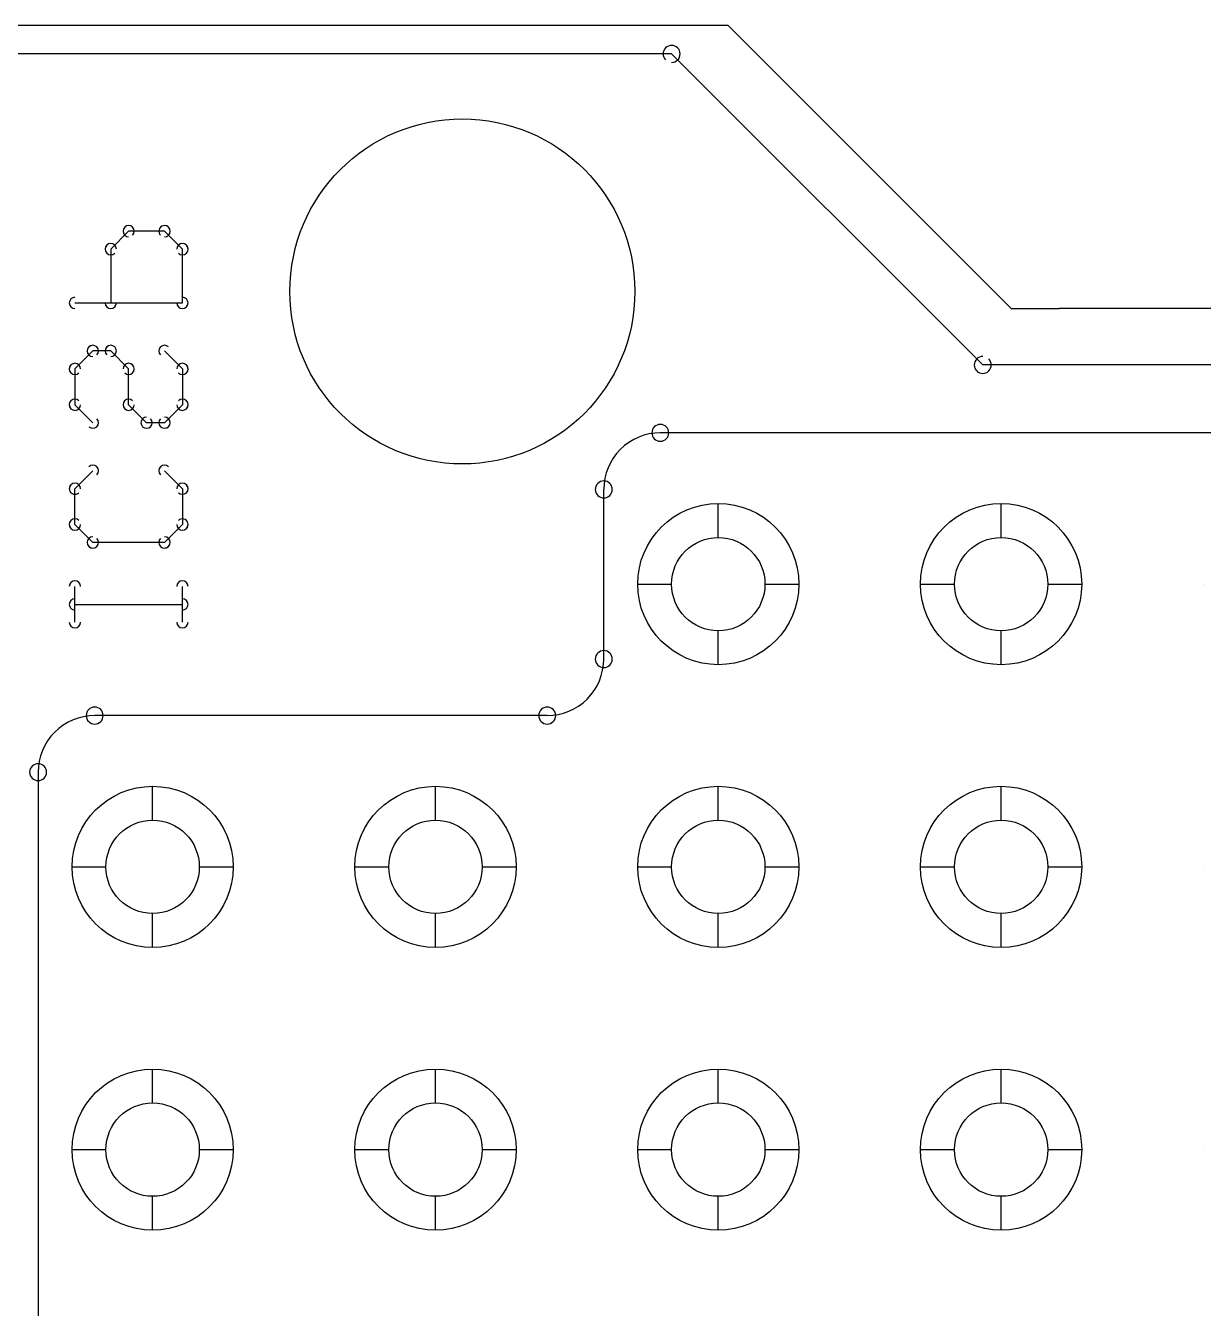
# Model space of a CAD drawing. Header units: inches. Extents: x 0 to 2.1, y -0.07 to 2.7.
# Drawn here: x 1.2516 to 1.668, y 2.2464 to 2.7 of the extents above; entities that cross this region are included whole.
import ezdxf

# ---------------------------------------------------------------- set-up
doc = ezdxf.new("R2010")
doc.units = ezdxf.units.IN
doc.header["$LTSCALE"] = 0.0393700787401575
doc.header["$MEASUREMENT"] = 0
for name, color, linetype, true_color in [('freetronics11$pads', 30, 'Continuous', 0xff7f00), ('freetronics11$pcb', 96, 'Continuous', 0x007f00), ('freetronics11$screen', 52, 'Continuous', 0xd7d71f)]:
    doc.layers.add(name, color=color, linetype=linetype, true_color=true_color)

msp = doc.modelspace()

# ---------------------------------------------------------------- linework, layer by layer
at = {"layer": 'freetronics11$pads'}
for p, q in [((1.4965, 2.531000000000001, -0.064), (1.4965, 2.531000000000001, 0.001)), ((1.4965, 2.519, -0.064), (1.4965, 2.531000000000001, -0.064)), ((1.4965, 2.519, 0.001), (1.4965, 2.531000000000001, 0.001)), ((1.5965, 2.531000000000001, -0.064), (1.5965, 2.531000000000001, 0.001)), ((1.5965, 2.519, -0.064), (1.5965, 2.531000000000001, -0.064)), ((1.5965, 2.519, 0.001), (1.5965, 2.531000000000001, 0.001)), ((1.4965, 2.519, -0.064), (1.4965, 2.519, 0.001)), ((1.5965, 2.519, -0.064), (1.5965, 2.519, 0.001)), ((1.468, 2.502500000000001, -0.064), (1.48, 2.502500000000001, -0.064)), ((1.467999999999998, 2.502500000000006, -0.064), (1.467999999999998, 2.502500000000006, 0.001)), ((1.468, 2.502500000000001, 0.001), (1.48, 2.502500000000001, 0.001)), ((1.48, 2.502499999999995, -0.064), (1.48, 2.502499999999995, 0.001)), ((1.513, 2.502500000000001, -0.064), (1.525, 2.502500000000001, -0.064)), ((1.513, 2.502499999999995, -0.064), (1.513, 2.502499999999995, 0.001)), ((1.513, 2.502500000000001, 0.001), (1.525, 2.502500000000001, 0.001)), ((1.524999999999998, 2.502500000000006, -0.064), (1.524999999999998, 2.502500000000006, 0.001)), ((1.568, 2.502500000000001, -0.064), (1.58, 2.502500000000001, -0.064)), ((1.568000000000001, 2.502500000000006, -0.064), (1.568000000000001, 2.502500000000006, 0.001)), ((1.568, 2.502500000000001, 0.001), (1.58, 2.502500000000001, 0.001)), ((1.58, 2.502499999999995, -0.064), (1.58, 2.502499999999995, 0.001)), ((1.613, 2.502500000000001, -0.064), (1.625, 2.502500000000001, -0.064)), ((1.613, 2.502499999999995, -0.064), (1.613, 2.502499999999995, 0.001)), ((1.613, 2.502500000000001, 0.001), (1.625, 2.502500000000001, 0.001)), ((1.625000000000001, 2.502500000000006, -0.064), (1.625000000000001, 2.502500000000006, 0.001)), ((1.667999999999998, 2.502500000000006, -0.064), (1.667999999999998, 2.502500000000006, 0.001)), ((1.4965, 2.474000000000001, -0.064), (1.4965, 2.486, -0.064)), ((1.4965, 2.485999999999995, -0.064), (1.4965, 2.485999999999995, 0.001)), ((1.4965, 2.474000000000001, 0.001), (1.4965, 2.486, 0.001)), ((1.5965, 2.474000000000001, -0.064), (1.5965, 2.486, -0.064)), ((1.5965, 2.485999999999995, -0.064), (1.5965, 2.485999999999995, 0.001)), ((1.5965, 2.474000000000001, 0.001), (1.5965, 2.486, 0.001)), ((1.496499999999998, 2.474000000000006, -0.064), (1.496499999999998, 2.474000000000006, 0.001)), ((1.596500000000001, 2.474000000000006, -0.064), (1.596500000000001, 2.474000000000006, 0.001)), ((1.2965, 2.431000000000001, -0.064), (1.2965, 2.431000000000001, 0.001)), ((1.2965, 2.419, -0.064), (1.2965, 2.431000000000001, -0.064)), ((1.2965, 2.419, 0.001), (1.2965, 2.431000000000001, 0.001)), ((1.3965, 2.431000000000001, -0.064), (1.3965, 2.431000000000001, 0.001)), ((1.3965, 2.419, -0.064), (1.3965, 2.431000000000001, -0.064)), ((1.3965, 2.419, 0.001), (1.3965, 2.431000000000001, 0.001)), ((1.4965, 2.431000000000001, -0.064), (1.4965, 2.431000000000001, 0.001)), ((1.4965, 2.419, -0.064), (1.4965, 2.431000000000001, -0.064)), ((1.4965, 2.419, 0.001), (1.4965, 2.431000000000001, 0.001)), ((1.5965, 2.431000000000001, -0.064), (1.5965, 2.431000000000001, 0.001)), ((1.5965, 2.419, -0.064), (1.5965, 2.431000000000001, -0.064)), ((1.5965, 2.419, 0.001), (1.5965, 2.431000000000001, 0.001)), ((1.2965, 2.419, -0.064), (1.2965, 2.419, 0.001)), ((1.3965, 2.419, -0.064), (1.3965, 2.419, 0.001)), ((1.4965, 2.419, -0.064), (1.4965, 2.419, 0.001)), ((1.5965, 2.419, -0.064), (1.5965, 2.419, 0.001)), ((1.268, 2.402500000000001, -0.064), (1.28, 2.402500000000001, -0.064)), ((1.267999999999998, 2.402500000000001, -0.064), (1.267999999999998, 2.402500000000001, 0.001)), ((1.268, 2.402500000000001, 0.001), (1.28, 2.402500000000001, 0.001)), ((1.280000000000002, 2.4025, -0.064), (1.280000000000002, 2.4025, 0.001)), ((1.313, 2.402500000000001, -0.064), (1.325, 2.402500000000001, -0.064)), ((1.313000000000001, 2.4025, -0.064), (1.313000000000001, 2.4025, 0.001)), ((1.313, 2.402500000000001, 0.001), (1.325, 2.402500000000001, 0.001)), ((1.324999999999998, 2.402500000000001, -0.064), (1.324999999999998, 2.402500000000001, 0.001)), ((1.367999999999999, 2.402500000000001, -0.064), (1.38, 2.402500000000001, -0.064)), ((1.368000000000001, 2.402500000000001, -0.064), (1.368000000000001, 2.402500000000001, 0.001)), ((1.367999999999999, 2.402500000000001, 0.001), (1.38, 2.402500000000001, 0.001)), ((1.379999999999999, 2.4025, -0.064), (1.379999999999999, 2.4025, 0.001)), ((1.413, 2.402500000000001, -0.064), (1.425, 2.402500000000001, -0.064)), ((1.412999999999998, 2.4025, -0.064), (1.412999999999998, 2.4025, 0.001)), ((1.413, 2.402500000000001, 0.001), (1.425, 2.402500000000001, 0.001)), ((1.425000000000001, 2.402500000000001, -0.064), (1.425000000000001, 2.402500000000001, 0.001)), ((1.468, 2.402500000000001, -0.064), (1.48, 2.402500000000001, -0.064)), ((1.467999999999998, 2.402500000000001, -0.064), (1.467999999999998, 2.402500000000001, 0.001)), ((1.468, 2.402500000000001, 0.001), (1.48, 2.402500000000001, 0.001)), ((1.48, 2.4025, -0.064), (1.48, 2.4025, 0.001)), ((1.513, 2.402500000000001, -0.064), (1.525, 2.402500000000001, -0.064)), ((1.513, 2.4025, -0.064), (1.513, 2.4025, 0.001)), ((1.513, 2.402500000000001, 0.001), (1.525, 2.402500000000001, 0.001)), ((1.524999999999998, 2.402500000000001, -0.064), (1.524999999999998, 2.402500000000001, 0.001)), ((1.568, 2.402500000000001, -0.064), (1.58, 2.402500000000001, -0.064)), ((1.568000000000001, 2.402500000000001, -0.064), (1.568000000000001, 2.402500000000001, 0.001)), ((1.568, 2.402500000000001, 0.001), (1.58, 2.402500000000001, 0.001)), ((1.58, 2.4025, -0.064), (1.58, 2.4025, 0.001)), ((1.613, 2.402500000000001, -0.064), (1.625, 2.402500000000001, -0.064)), ((1.613, 2.4025, -0.064), (1.613, 2.4025, 0.001)), ((1.613, 2.402500000000001, 0.001), (1.625, 2.402500000000001, 0.001)), ((1.625000000000001, 2.402500000000001, -0.064), (1.625000000000001, 2.402500000000001, 0.001)), ((1.667999999999998, 2.402500000000001, -0.064), (1.667999999999998, 2.402500000000001, 0.001)), ((1.2965, 2.374000000000001, -0.064), (1.2965, 2.386, -0.064)), ((1.296500000000002, 2.386, -0.064), (1.296500000000002, 2.386, 0.001)), ((1.2965, 2.374000000000001, 0.001), (1.2965, 2.386, 0.001)), ((1.3965, 2.374000000000001, -0.064), (1.3965, 2.386, -0.064)), ((1.396499999999999, 2.386, -0.064), (1.396499999999999, 2.386, 0.001)), ((1.3965, 2.374000000000001, 0.001), (1.3965, 2.386, 0.001)), ((1.4965, 2.374000000000001, -0.064), (1.4965, 2.385999999999999, -0.064)), ((1.4965, 2.386, -0.064), (1.4965, 2.386, 0.001)), ((1.4965, 2.374000000000001, 0.001), (1.4965, 2.385999999999999, 0.001)), ((1.5965, 2.374000000000001, -0.064), (1.5965, 2.385999999999999, -0.064)), ((1.5965, 2.386, -0.064), (1.5965, 2.386, 0.001)), ((1.5965, 2.374000000000001, 0.001), (1.5965, 2.385999999999999, 0.001)), ((1.296499999999998, 2.374000000000001, -0.064), (1.296499999999998, 2.374000000000001, 0.001)), ((1.396500000000001, 2.374000000000001, -0.064), (1.396500000000001, 2.374000000000001, 0.001)), ((1.496499999999998, 2.374000000000001, -0.064), (1.496499999999998, 2.374000000000001, 0.001)), ((1.596500000000001, 2.374000000000001, -0.064), (1.596500000000001, 2.374000000000001, 0.001)), ((1.2965, 2.331000000000001, -0.064), (1.2965, 2.331000000000001, 0.001)), ((1.2965, 2.319, -0.064), (1.2965, 2.331000000000001, -0.064)), ((1.2965, 2.319, 0.001), (1.2965, 2.331000000000001, 0.001)), ((1.3965, 2.331000000000001, -0.064), (1.3965, 2.331000000000001, 0.001)), ((1.3965, 2.319, -0.064), (1.3965, 2.331000000000001, -0.064)), ((1.3965, 2.319, 0.001), (1.3965, 2.331000000000001, 0.001)), ((1.4965, 2.331000000000001, -0.064), (1.4965, 2.331000000000001, 0.001)), ((1.4965, 2.319, -0.064), (1.4965, 2.331000000000001, -0.064)), ((1.4965, 2.319, 0.001), (1.4965, 2.331000000000001, 0.001)), ((1.5965, 2.331000000000001, -0.064), (1.5965, 2.331000000000001, 0.001)), ((1.5965, 2.319, -0.064), (1.5965, 2.331000000000001, -0.064)), ((1.5965, 2.319, 0.001), (1.5965, 2.331000000000001, 0.001)), ((1.2965, 2.319, -0.064), (1.2965, 2.319, 0.001)), ((1.3965, 2.319, -0.064), (1.3965, 2.319, 0.001)), ((1.4965, 2.319, -0.064), (1.4965, 2.319, 0.001)), ((1.5965, 2.319, -0.064), (1.5965, 2.319, 0.001)), ((1.268, 2.302500000000001, -0.064), (1.28, 2.302500000000001, -0.064)), ((1.267999999999998, 2.302499999999996, -0.064), (1.267999999999998, 2.302499999999996, 0.001)), ((1.268, 2.302500000000001, 0.001), (1.28, 2.302500000000001, 0.001)), ((1.280000000000002, 2.3025, -0.064), (1.280000000000002, 2.3025, 0.001)), ((1.313, 2.302500000000001, -0.064), (1.324999999999999, 2.302500000000001, -0.064)), ((1.313000000000001, 2.3025, -0.064), (1.313000000000001, 2.3025, 0.001)), ((1.313, 2.302500000000001, 0.001), (1.324999999999999, 2.302500000000001, 0.001)), ((1.324999999999998, 2.302499999999996, -0.064), (1.324999999999998, 2.302499999999996, 0.001)), ((1.368, 2.302500000000001, -0.064), (1.38, 2.302500000000001, -0.064)), ((1.368000000000001, 2.302499999999996, -0.064), (1.368000000000001, 2.302499999999996, 0.001)), ((1.368, 2.302500000000001, 0.001), (1.38, 2.302500000000001, 0.001)), ((1.379999999999999, 2.3025, -0.064), (1.379999999999999, 2.3025, 0.001)), ((1.413, 2.302500000000001, -0.064), (1.425, 2.302500000000001, -0.064)), ((1.412999999999998, 2.3025, -0.064), (1.412999999999998, 2.3025, 0.001)), ((1.413, 2.302500000000001, 0.001), (1.425, 2.302500000000001, 0.001)), ((1.425000000000001, 2.302499999999996, -0.064), (1.425000000000001, 2.302499999999996, 0.001)), ((1.468, 2.302500000000001, -0.064), (1.48, 2.302500000000001, -0.064)), ((1.467999999999998, 2.302499999999996, -0.064), (1.467999999999998, 2.302499999999996, 0.001)), ((1.468, 2.302500000000001, 0.001), (1.48, 2.302500000000001, 0.001)), ((1.48, 2.3025, -0.064), (1.48, 2.3025, 0.001)), ((1.513, 2.302500000000001, -0.064), (1.525, 2.302500000000001, -0.064)), ((1.513, 2.3025, -0.064), (1.513, 2.3025, 0.001)), ((1.513, 2.302500000000001, 0.001), (1.525, 2.302500000000001, 0.001)), ((1.524999999999998, 2.302499999999996, -0.064), (1.524999999999998, 2.302499999999996, 0.001)), ((1.568, 2.302500000000001, -0.064), (1.58, 2.302500000000001, -0.064)), ((1.568000000000001, 2.302499999999996, -0.064), (1.568000000000001, 2.302499999999996, 0.001)), ((1.568, 2.302500000000001, 0.001), (1.58, 2.302500000000001, 0.001)), ((1.58, 2.3025, -0.064), (1.58, 2.3025, 0.001)), ((1.613, 2.302500000000001, -0.064), (1.625, 2.302500000000001, -0.064)), ((1.613, 2.3025, -0.064), (1.613, 2.3025, 0.001)), ((1.613, 2.302500000000001, 0.001), (1.625, 2.302500000000001, 0.001)), ((1.625000000000001, 2.302499999999996, -0.064), (1.625000000000001, 2.302499999999996, 0.001)), ((1.667999999999998, 2.302499999999996, -0.064), (1.667999999999998, 2.302499999999996, 0.001)), ((1.2965, 2.274000000000001, -0.064), (1.2965, 2.286, -0.064)), ((1.296500000000002, 2.286, -0.064), (1.296500000000002, 2.286, 0.001)), ((1.2965, 2.274000000000001, 0.001), (1.2965, 2.286, 0.001)), ((1.3965, 2.274000000000001, -0.064), (1.3965, 2.286, -0.064)), ((1.396499999999999, 2.286, -0.064), (1.396499999999999, 2.286, 0.001)), ((1.3965, 2.274000000000001, 0.001), (1.3965, 2.286, 0.001)), ((1.4965, 2.274000000000001, -0.064), (1.4965, 2.286, -0.064)), ((1.4965, 2.286, -0.064), (1.4965, 2.286, 0.001)), ((1.4965, 2.274000000000001, 0.001), (1.4965, 2.286, 0.001)), ((1.5965, 2.274000000000001, -0.064), (1.5965, 2.286, -0.064)), ((1.5965, 2.286, -0.064), (1.5965, 2.286, 0.001)), ((1.5965, 2.274000000000001, 0.001), (1.5965, 2.286, 0.001)), ((1.296499999999998, 2.273999999999996, -0.064), (1.296499999999998, 2.273999999999996, 0.001)), ((1.396500000000001, 2.273999999999996, -0.064), (1.396500000000001, 2.273999999999996, 0.001)), ((1.496499999999998, 2.273999999999996, -0.064), (1.496499999999998, 2.273999999999996, 0.001)), ((1.596500000000001, 2.273999999999996, -0.064), (1.596500000000001, 2.273999999999996, 0.001))]:
    msp.add_line(p, q, dxfattribs=at)
for centre, radius in [((1.496499999999999, 2.502500000000001, -0.064), 0.0285000000000002), ((1.496499999999999, 2.502500000000001, 0.001), 0.0285000000000002), ((1.496499999999998, 2.502500000000007, -0.0315), 0.0284999999999997), ((1.5965, 2.502500000000001, -0.064), 0.0285000000000002), ((1.5965, 2.502500000000001, 0.001), 0.0285000000000002), ((1.596500000000002, 2.502500000000006, -0.0315), 0.0285000000000002), ((1.4965, 2.5025, -0.064), 0.0164999999999997), ((1.4965, 2.5025, 0.001), 0.0164999999999997), ((1.496499999999999, 2.502499999999995, -0.0315), 0.0165000000000006), ((1.5965, 2.5025, -0.064), 0.0165000000000002), ((1.5965, 2.5025, 0.001), 0.0165000000000002), ((1.5965, 2.502499999999995, -0.0315), 0.0165000000000002), ((1.2965, 2.402500000000001, -0.064), 0.0285000000000002), ((1.2965, 2.402500000000001, 0.001), 0.0285000000000002), ((1.296499999999998, 2.402500000000001, -0.0315), 0.0285000000000006), ((1.396499999999999, 2.402500000000001, -0.064), 0.0285000000000002), ((1.396499999999999, 2.402500000000001, 0.001), 0.0285000000000002), ((1.396500000000002, 2.402500000000001, -0.0315), 0.0285000000000006), ((1.4965, 2.402500000000001, -0.064), 0.0285000000000002), ((1.4965, 2.402500000000001, 0.001), 0.0285000000000002), ((1.496499999999998, 2.402500000000001, -0.0315), 0.0285000000000002), ((1.5965, 2.402500000000001, -0.064), 0.0285000000000002), ((1.5965, 2.402500000000001, 0.001), 0.0285000000000002), ((1.596500000000001, 2.402500000000001, -0.0315), 0.0285000000000002), ((1.2965, 2.4025, -0.064), 0.0165000000000002), ((1.2965, 2.4025, 0.001), 0.0165000000000002), ((1.296500000000001, 2.4025, -0.0315), 0.0165000000000002), ((1.396500000000001, 2.4025, -0.064), 0.0165000000000002), ((1.396500000000001, 2.4025, 0.001), 0.0165000000000002), ((1.396499999999998, 2.4025, -0.0315), 0.0165000000000002), ((1.4965, 2.402499999999999, -0.064), 0.0165000000000006), ((1.4965, 2.402499999999999, 0.001), 0.0165000000000006), ((1.496499999999999, 2.4025, -0.0315), 0.0165000000000002), ((1.5965, 2.4025, -0.064), 0.0165000000000002), ((1.5965, 2.4025, 0.001), 0.0165000000000002), ((1.5965, 2.4025, -0.0315), 0.0165000000000002), ((1.2965, 2.302500000000001, -0.064), 0.0285000000000002), ((1.2965, 2.302500000000001, 0.001), 0.0285000000000002), ((1.296499999999998, 2.302499999999996, -0.0315), 0.0285000000000006), ((1.396499999999999, 2.302500000000001, -0.064), 0.0285000000000002), ((1.396499999999999, 2.302500000000001, 0.001), 0.0285000000000002), ((1.396500000000002, 2.302499999999996, -0.0315), 0.0285000000000006), ((1.496499999999999, 2.302500000000001, -0.064), 0.0285000000000002), ((1.496499999999999, 2.302500000000001, 0.001), 0.0285000000000002), ((1.496499999999998, 2.302499999999996, -0.0315), 0.0285000000000002), ((1.5965, 2.302500000000001, -0.064), 0.0285000000000002), ((1.5965, 2.302500000000001, 0.001), 0.0285000000000002), ((1.596500000000002, 2.302499999999996, -0.0315), 0.0285000000000002), ((1.2965, 2.3025, -0.064), 0.0165000000000002), ((1.2965, 2.3025, 0.001), 0.0165000000000002), ((1.296500000000001, 2.3025, -0.0315), 0.0165000000000002), ((1.396500000000001, 2.3025, -0.064), 0.0165000000000002), ((1.396500000000001, 2.3025, 0.001), 0.0165000000000002), ((1.396499999999998, 2.3025, -0.0315), 0.0165000000000002), ((1.4965, 2.3025, -0.064), 0.0165000000000002), ((1.4965, 2.3025, 0.001), 0.0165000000000002), ((1.496499999999999, 2.3025, -0.0315), 0.0165000000000002), ((1.5965, 2.302499999999999, -0.064), 0.0165000000000011), ((1.5965, 2.302499999999999, 0.001), 0.0165000000000011), ((1.5965, 2.3025, -0.0315), 0.0165000000000002)]:
    msp.add_circle(centre, radius, dxfattribs=at)
at = {"layer": 'freetronics11$pcb'}
for p, q in [((1.5, 2.7, -0.063), (0.1999999999999997, 2.7, -0.063)), ((1.5, 2.7), (0.1999999999999997, 2.7)), ((1.5, 2.7, -0.063), (1.5, 2.7)), ((1.5, 2.7, -0.063), (1.6, 2.600000000000001, -0.063)), ((1.5, 2.7), (1.6, 2.600000000000001)), ((1.406, 2.667, -0.063), (1.406, 2.667)), ((1.6, 2.600000000000001, -0.063), (1.617, 2.6, -0.063)), ((1.6, 2.600000000000001), (1.617, 2.6)), ((1.6, 2.600000000000001, -0.063), (1.6, 2.600000000000001)), ((1.617, 2.6, -0.063), (1.617, 2.6)), ((2.000000000000001, 2.600000000000001, -0.063), (1.617, 2.6, -0.063)), ((2.000000000000001, 2.600000000000001), (1.617, 2.6)), ((1.4965, 2.531000000000001, -0.064), (1.4965, 2.531000000000001)), ((1.5965, 2.531000000000001, -0.064), (1.5965, 2.531000000000001)), ((1.2965, 2.431000000000001, -0.064), (1.2965, 2.431000000000001)), ((1.3965, 2.431000000000001, -0.064), (1.3965, 2.431000000000001)), ((1.4965, 2.431000000000001, -0.064), (1.4965, 2.431000000000001)), ((1.5965, 2.431000000000001, -0.064), (1.5965, 2.431000000000001)), ((1.2965, 2.331000000000001, -0.064), (1.2965, 2.331000000000001)), ((1.3965, 2.331000000000001, -0.064), (1.3965, 2.331000000000001)), ((1.4965, 2.331000000000001, -0.064), (1.4965, 2.331000000000001)), ((1.5965, 2.331000000000001, -0.064), (1.5965, 2.331000000000001))]:
    msp.add_line(p, q, dxfattribs=at)
for centre, radius in [((1.406, 2.606, -0.063), 0.0609999999999999), ((1.406, 2.606), 0.0609999999999999), ((1.496499999999999, 2.502500000000001, -0.064), 0.0285000000000002), ((1.496499999999999, 2.502500000000001), 0.0285000000000002), ((1.5965, 2.502500000000001, -0.064), 0.0285000000000002), ((1.5965, 2.502500000000001), 0.0285000000000002), ((1.2965, 2.402500000000001, -0.064), 0.0285000000000002), ((1.2965, 2.402500000000001), 0.0285000000000002), ((1.396499999999999, 2.402500000000001, -0.064), 0.0285000000000002), ((1.396499999999999, 2.402500000000001), 0.0285000000000002), ((1.4965, 2.402500000000001, -0.064), 0.0285000000000002), ((1.4965, 2.402500000000001), 0.0285000000000002), ((1.5965, 2.402500000000001, -0.064), 0.0285000000000002), ((1.5965, 2.402500000000001), 0.0285000000000002), ((1.2965, 2.302500000000001, -0.064), 0.0285000000000002), ((1.2965, 2.302500000000001), 0.0285000000000002), ((1.396499999999999, 2.302500000000001, -0.064), 0.0285000000000002), ((1.396499999999999, 2.302500000000001), 0.0285000000000002), ((1.496499999999999, 2.302500000000001, -0.064), 0.0285000000000002), ((1.496499999999999, 2.302500000000001), 0.0285000000000002), ((1.5965, 2.302500000000001, -0.064), 0.0285000000000002), ((1.5965, 2.302500000000001), 0.0285000000000002)]:
    msp.add_circle(centre, radius, dxfattribs=at)
at = {"layer": 'freetronics11$screen'}
for p, q in [((1.48, 2.69, -0.0642037024644965), (0.9300000000000002, 2.69, -0.0642037024644965)), ((1.59, 2.58, -0.0642037024644965), (1.48, 2.69, -0.0642037024644965)), ((1.288016, 2.627305, -0.0642037024644965), (1.281677, 2.620966, -0.0642037024644965)), ((1.300694, 2.627305, -0.0642037024644965), (1.288016, 2.627305, -0.0642037024644965)), ((1.307032, 2.620966, -0.0642037024644965), (1.300694, 2.627305, -0.0642037024644965)), ((1.281677, 2.620966, -0.0642037024644965), (1.281677, 2.60195, -0.0642037024644965)), ((1.307032, 2.60195, -0.0642037024644965), (1.307032, 2.620966, -0.0642037024644965)), ((1.269, 2.60195, -0.0642037024644965), (1.307032, 2.60195, -0.0642037024644965)), ((1.275339, 2.584949, -0.0642037024644965), (1.269, 2.57861, -0.0642037024644965)), ((1.281677, 2.584949, -0.0642037024644965), (1.275339, 2.584949, -0.0642037024644965)), ((1.288016, 2.57861, -0.0642037024644965), (1.281677, 2.584949, -0.0642037024644965)), ((1.300694, 2.584949, -0.0642037024644965), (1.307032, 2.57861, -0.0642037024644965)), ((1.269, 2.57861, -0.0642037024644965), (1.269, 2.565932, -0.0642037024644965)), ((1.288016, 2.565932, -0.0642037024644965), (1.288016, 2.57861, -0.0642037024644965)), ((1.307032, 2.57861, -0.0642037024644965), (1.307032, 2.565932, -0.0642037024644965)), ((2, 2.58, -0.0642037024644965), (1.59, 2.58, -0.0642037024644965)), ((1.269, 2.565932, -0.0642037024644965), (1.275339, 2.559594000000001, -0.0642037024644965)), ((1.294355, 2.559594000000001, -0.0642037024644965), (1.288016, 2.565932, -0.0642037024644965)), ((1.307032, 2.565932, -0.0642037024644965), (1.300694, 2.559594000000001, -0.0642037024644965)), ((1.300694, 2.559594000000001, -0.0642037024644965), (1.294355, 2.559594000000001, -0.0642037024644965)), ((1.831, 2.555999999999999), (1.476, 2.555999999999999)), ((1.269, 2.536254, -0.0642037024644965), (1.275339, 2.542592, -0.0642037024644965)), ((1.300694, 2.542592, -0.0642037024644965), (1.307032, 2.536254, -0.0642037024644965)), ((1.269, 2.523576, -0.0642037024644965), (1.269, 2.536254, -0.0642037024644965)), ((1.307032, 2.536254, -0.0642037024644965), (1.307032, 2.523576, -0.0642037024644965)), ((1.456, 2.476), (1.456, 2.536)), ((1.275339, 2.517237000000001, -0.0642037024644965), (1.269, 2.523576, -0.0642037024644965)), ((1.307032, 2.523576, -0.0642037024644965), (1.300694, 2.517237000000001, -0.0642037024644965)), ((1.300694, 2.517237000000001, -0.0642037024644965), (1.275339, 2.517237000000001, -0.0642037024644965)), ((1.269, 2.489, -0.0642037024644965), (1.269, 2.501677, -0.0642037024644965)), ((1.307032, 2.489, -0.0642037024644965), (1.307032, 2.501677, -0.0642037024644965)), ((1.269, 2.495339, -0.0642037024644965), (1.307032, 2.495339, -0.0642037024644965)), ((1.436, 2.456), (1.276, 2.456)), ((1.256, 2.436), (1.256, 0.9159999999999996))]:
    msp.add_line(p, q, dxfattribs=at)
for centre, radius, start, end in [((1.48, 2.69, -0.0642037024644965), 0.0029995469657934, 44.999999999997, 224.999999999997), ((1.48, 2.69, -0.0642037024644965), 0.0030000000000001, 270, 90), ((1.288016, 2.627305, -0.0642037024644965), 0.002, 90, 270), ((1.288016, 2.627305, -0.0642037024644965), 0.0019996979771954, 315.000000000009, 135.000000000009), ((1.3006935, 2.627305, -0.0642037024644965), 0.0020000515618352, 44.98987170250587, 224.9898717025059), ((1.300694, 2.627305, -0.0642037024644965), 0.002, 270, 90), ((1.281677, 2.620966, -0.0642037024644965), 0.002, 0, 180), ((1.2816775, 2.620966, -0.0642037024644965), 0.0020000515618354, 135.0101282974942, 315.0101282974941), ((1.307032, 2.620966, -0.0642037024644965), 0.002, 0, 180), ((1.3070325, 2.620966, -0.0642037024644965), 0.0020000515618354, 224.9898717025059, 44.98987170250587), ((1.269, 2.60195, -0.0642037024644965), 0.002, 90, 270), ((1.307032, 2.60195, -0.0642037024644965), 0.002, 270, 90), ((1.281677, 2.60195, -0.0642037024644965), 0.002, 180, 0), ((1.307032, 2.60195, -0.0642037024644965), 0.002, 180, 0), ((1.275339, 2.584949, -0.0642037024644965), 0.002, 90, 270), ((1.2753385, 2.5849485, -0.0642037024644965), 0.0020004050839766, 315, 135), ((1.2816775, 2.5849485, -0.0642037024644965), 0.0020004050839766, 45, 225), ((1.281677, 2.584949, -0.0642037024644965), 0.002, 270, 90), ((1.3006935, 2.5849485, -0.0642037024644965), 0.0020004050839766, 45, 225), ((1.59, 2.58, -0.0642037024644965), 0.0030000000000001, 90, 270), ((1.59, 2.58, -0.0642037024644965), 0.0029995469657933, 225, 45), ((1.269, 2.57861, -0.0642037024644965), 0.002, 0, 180), ((1.269, 2.57861, -0.0642037024644965), 0.0019996979771955, 135, 315), ((1.288016, 2.57861, -0.0642037024644965), 0.002, 0, 180), ((1.288016, 2.57861, -0.0642037024644965), 0.0019996979771956, 225, 45), ((1.307032, 2.57861, -0.0642037024644965), 0.002, 0, 180), ((1.3070325, 2.57861, -0.0642037024644965), 0.0020000515618354, 224.9898717025059, 44.98987170250587), ((1.269, 2.5659325, -0.0642037024644965), 0.0020000515618352, 45.01012829748964, 225.0101282974896), ((1.288016, 2.5659325, -0.0642037024644965), 0.0020000515618353, 45.01012829749413, 225.0101282974941), ((1.3070325, 2.5659325, -0.0642037024644965), 0.0020004050839766, 315, 135), ((1.269, 2.565932, -0.0642037024644965), 0.002, 180, 0), ((1.288016, 2.565932, -0.0642037024644965), 0.002, 180, 0), ((1.307032, 2.565932, -0.0642037024644965), 0.002, 180, 0), ((1.2753385, 2.5595935, -0.0642037024644965), 0.0020004050839768, 225.0000000000045, 45.0000000000045), ((1.294355, 2.559594, -0.0642037024644965), 0.002, 90, 270), ((1.294355, 2.5595935, -0.0642037024644965), 0.0020000515618354, 225.0101282974941, 45.01012829749413), ((1.3006935, 2.5595935, -0.0642037024644965), 0.0020004050839768, 134.9999999999955, 314.9999999999955), ((1.300694, 2.559594, -0.0642037024644965), 0.002, 270, 90), ((1.476, 2.555999999999999), 0.0029999999999999, 90, 270), ((1.476, 2.555999999999999), 0.0029999999999999, 270, 90), ((1.475999985058497, 2.536000014941503), 0.0199999850585019, 89.99995719571262, 180.0000428042867), ((1.2753385, 2.5425925, -0.0642037024644965), 0.0020004050839768, 314.9999999999955, 134.9999999999955), ((1.3006935, 2.5425925, -0.0642037024644965), 0.0020004050839768, 45.0000000000045, 225.0000000000045), ((1.269, 2.5362535, -0.0642037024644965), 0.0020000515618354, 134.9898717025059, 314.9898717025059), ((1.269, 2.536254, -0.0642037024644965), 0.002, 0, 180), ((1.307032, 2.536254, -0.0642037024644965), 0.002, 0, 180), ((1.3070325, 2.5362535, -0.0642037024644965), 0.0020004050839768, 225.0000000000045, 45.0000000000045), ((1.456, 2.536), 0.003, 0, 180), ((1.456, 2.536), 0.003, 180, 0), ((1.269, 2.523576, -0.0642037024644965), 0.002, 180, 0), ((1.269, 2.523576, -0.0642037024644965), 0.0019996979771955, 45, 225), ((1.307032, 2.523576, -0.0642037024644965), 0.002, 180, 0), ((1.3070325, 2.523576, -0.0642037024644965), 0.0020000515618354, 315.0101282974941, 135.0101282974942), ((1.275339, 2.517237, -0.0642037024644965), 0.002, 90, 270), ((1.2753385, 2.5172375, -0.0642037024644965), 0.0020004050839766, 225, 45), ((1.3006935, 2.5172375, -0.0642037024644965), 0.0020004050839766, 135, 315), ((1.300694, 2.517237, -0.0642037024644965), 0.002, 270, 90), ((1.269, 2.501677, -0.0642037024644965), 0.002, 0, 180), ((1.307032, 2.501677, -0.0642037024644965), 0.002, 0, 180), ((1.269, 2.495339, -0.0642037024644965), 0.002, 90, 270), ((1.307032, 2.495339, -0.0642037024644965), 0.002, 270, 90), ((1.269, 2.489, -0.0642037024644965), 0.002, 180, 0), ((1.307032, 2.489, -0.0642037024644965), 0.002, 180, 0), ((1.456, 2.476), 0.003, 0, 180), ((1.436000014941504, 2.475999985058496), 0.0199999850585019, 269.9999571957126, 4.28042867422e-05), ((1.456, 2.476), 0.003, 180, 0), ((1.276, 2.456), 0.0029999999999999, 90, 270), ((1.276, 2.456), 0.0029999999999999, 270, 90), ((1.436, 2.456), 0.0029999999999999, 90, 270), ((1.436, 2.456), 0.0029999999999999, 270, 90), ((1.275999985058497, 2.436000014941503), 0.0199999850585019, 89.99995719571262, 180.0000428042867), ((1.256, 2.436), 0.0029999999999999, 0, 180), ((1.256, 2.436), 0.0029999999999999, 180, 0)]:
    msp.add_arc(centre, radius, start, end, dxfattribs=at)

doc.saveas('drawing.dxf')
